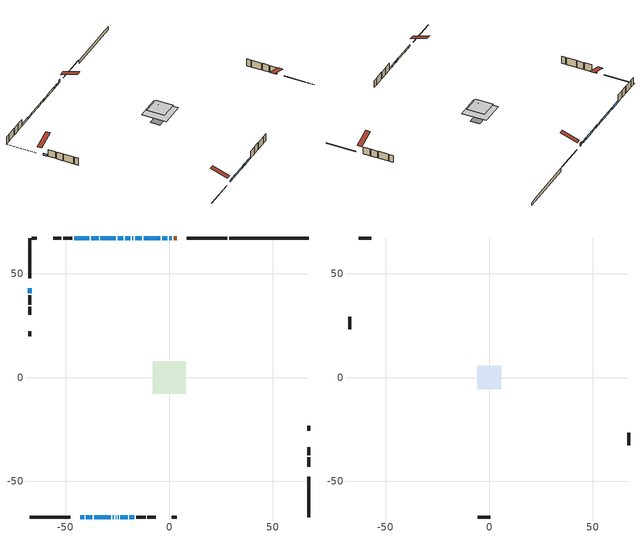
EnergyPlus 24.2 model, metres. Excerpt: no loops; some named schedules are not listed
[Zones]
conditioned space
 floor outside (Floor1 construction): -2.66,-2.66 -2.66,2.66 2.66,2.66 2.66,-2.66 z1.53
 floor outside (Floor2 construction): -1.61,-1.61 -1.61,1.61 1.61,1.61 1.61,-1.61 z1.53
 floor adiabatic (AdiabaticFloorConstruction): -7.89,-7.89 -7.89,7.89 7.89,7.89 7.89,-7.89 z3.97
 floor foundation (Slab1 construction): -6.47,-3.14 -6.47,3.14 6.47,3.14 6.47,-3.14 z-0.91
 wall outside (RimJoist1 construction): 27.9,67.24 8.41,67.24 / -67.24,-67.24 -47.75,-67.24 / -67.24,67.24 -67.24,47.75 / 67.24,-67.24 67.24,-47.75 z1.53:1.83
 wall outside (AdiabaticWallConstruction 1): 3.64,67.24 2.18,67.24 z1.53:3.56
 wall outside (AdiabaticWallConstruction): 1.25,67.24 0.03,67.24 / -0.89,67.24 -3.33,67.24 / -4.26,67.24 -12.28,67.24 / -42.97,-67.24 -41.07,-67.24 / -13.21,67.24 -16.42,67.24 / -40.14,-67.24 -37.11,-67.24 / -36.18,-67.24 -28.17,-67.24 / -67.24,42.97 -67.24,40.53 / -17.35,67.24 -17.86,67.24 / -18.79,67.24 -21.19,67.24 / -27.24,-67.24 -26.75,-67.24 / -25.83,-67.24 -25.66,-67.24 / -24.73,-67.24 -24.45,-67.24 / -22.12,67.24 -24.74,67.24 / -25.67,67.24 -33.17,67.24 / -34.1,67.24 -37.53,67.24 / -23.52,-67.24 -20.1,-67.24 / -19.17,-67.24 -16.82,-67.24 / -38.45,67.24 -45.77,67.24 z1.53:2.75
 wall outside (Wall1 construction): -46.69,67.24 -51.16,67.24 / -15.9,-67.24 -11.43,-67.24 / -67.24,39.6 -67.24,35.13 / 67.24,-42.97 67.24,-38.5 z1.53:6.41
 wall outside (Wall2 construction): -52.09,67.24 -56.01,67.24 / -10.5,-67.24 -6.58,-67.24 / -67.24,34.2 -67.24,30.29 / 67.24,-37.57 67.24,-33.65 z1.53:6.41
 wall outside (Wall4 construction): -63.91,67.24 -66.31,67.24 / 1.32,-67.24 3.72,-67.24 / -67.24,22.39 -67.24,19.99 / 67.24,-25.76 67.24,-23.35 z1.53:6.41
 wall foundation (FoundationWall1 construction): 28.83,67.24,-0.91 28.83,67.24,1.53 63.4,67.24,1.53 63.4,67.24,1.07 67.24,67.24,1.07 67.24,67.24,-0.91
 window (WindowConstruction): 1.25,67.24 0.03,67.24 z1.53:2.75
 window (WindowConstruction 9): -0.89,67.24 -3.33,67.24 z1.53:2.75
 window (WindowConstruction 10): -4.26,67.24 -12.28,67.24 z1.53:2.75
 window (WindowConstruction 11): -42.97,-67.24 -41.07,-67.24 z1.53:2.75
 window (WindowConstruction 1): -13.21,67.24 -16.42,67.24 z1.53:2.75
 window (WindowConstruction 12): -40.14,-67.24 -37.11,-67.24 z1.53:2.75
 window (WindowConstruction 13): -36.18,-67.24 -28.17,-67.24 z1.53:2.75
 window (WindowConstruction 14): -67.24,42.97 -67.24,40.53 z1.53:2.75
 window (WindowConstruction 15): -17.35,67.24 -17.86,67.24 z1.53:2.75
 window (WindowConstruction 2): -18.79,67.24 -21.19,67.24 z1.53:2.75
 window (WindowConstruction 16): -27.24,-67.24 -26.75,-67.24 z1.53:2.75
 window (WindowConstruction 17): -25.82,-67.24 -25.66,-67.24 z1.53:2.75
 window (WindowConstruction 18): -24.73,-67.24 -24.45,-67.24 z1.53:2.75
 window (WindowConstruction 3): -22.12,67.24 -24.74,67.24 z1.53:2.75
 window (WindowConstruction 4): -25.67,67.24 -33.17,67.24 z1.53:2.75
 window (WindowConstruction 5): -34.1,67.24 -37.53,67.24 z1.53:2.75
 window (WindowConstruction 6): -23.52,-67.24 -20.1,-67.24 z1.53:2.75
 window (WindowConstruction 7): -19.17,-67.24 -16.83,-67.24 z1.53:2.75
 window (WindowConstruction 8): -38.45,67.24 -45.77,67.24 z1.53:2.75
 door (Door): 3.63,67.24 2.18,67.24 z1.53:3.56
 ceiling adiabatic (AdiabaticFloorConstruction): 7.89,-7.89 7.89,7.89 -7.89,7.89 -7.89,-7.89 z3.97
 roof outside (Roof2 construction): -2.46,2.46 -2.46,-2.46 2.46,-2.46 2.46,2.46 z6.41
attic - vented
 floor to conditioned space (Floor3 construction Reversed): -5.69,-5.69 -5.69,5.69 5.69,5.69 5.69,-5.69 z6.41
 wall outside (Wall3 construction): -56.94,67.24 -62.98,67.24 / -5.65,-67.24 0.39,-67.24 / -67.24,29.36 -67.24,23.32 / 67.24,-32.72 67.24,-26.68 z1.53:6.41
 roof outside (Roof1 construction): 4.56,67.24,6.41 4.56,56.15,10.1 7.49,56.15,10.1 7.49,67.24,6.41; -43.9,-67.24,6.41 -43.9,-56.15,10.1 -46.82,-56.15,10.1 -46.82,-67.24,6.41; -67.24,43.9,6.41 -56.15,43.9,10.1 -56.15,46.82,10.1 -67.24,46.82,6.41; 67.24,-43.9,6.41 56.15,-43.9,10.1 56.15,-46.82,10.1 67.24,-46.82,6.41
[Building]
Building 1: Terrain=Suburbs
[Site:Location]
Vancouver Intl AP_BC: Latitude {deg}=49.19; Longitude {deg}=-123.18; Time Zone {hr}=-8; Elevation {m}=4; Keep Site Location Information=Yes
[Site:GroundTemperature:Shallow]
8.06451, 6.96315, 6.87495, 7.3976, 9.49575, 11.5841, 13.3946, 14.5416, 14.639, 13.7062, 11.9418, 9.91751
[Site:WaterMainsTemperature]
Calculation Method=Schedule; Temperature Schedule=mains temperature schedule
[Material] Roughness=Rough; Thermal Absorptance=0.9
Name | Thickness {m} | Conductivity {W/m-K} | Density {kg/m3} | Specific Heat {J/kg-K} | Solar Absorptance | Visible Absorptance
asphalt or fiberglass shingles | 0.00635 | 0.162714 | 1121.4 | 1465.45 | 0.4 | 0.4
ceiling loosefill ins | 0.338667 | 0.0480833 | 16.02 | 1046.75 | 0.7 | 0.7
ceiling stud and cavity | 0.1397 | 0.110651 | 65.682 | 1177.47 | 0.7 | 0.7
concrete 4.0 in. | 0.1016 | 1.803125 | 2242.8 | 837.4 | 0.7 | 0.7
concrete 8.0 in. | 0.2032 | 1.803125 | 2242.8 | 837.4 | 0.7 | 0.7
door material | 0.04445 | 0.188738 | 512.64 | 1214.23 | 0.7 | 0.7
exterior vertical ins | 0.0857414 | 0.029427 | 32.04 | 1214.23 | 0.7 | 0.7
floor covering | 0.0127 | 0.0433444 | 54.468 | 1339.84 | 0.6 | 0.6
floor rigid ins; rim joist rigid ins; wall rigid ins | 0.051816 | 0.029427 | 32.04 | 1214.23 | 0.7 | 0.7
floor rigid ins 1; wall rigid ins 1 | 0.512978 | 0.029427 | 32.04 | 1214.23 | 0.7 | 0.7
floor stud and cavity | 0.1397 | 0.106895 | 92.3553 | 1139.71 | 0.7 | 0.7
floor stud and cavity 1 | 0.1397 | 0.106752 | 92.3553 | 1139.71 | 0.7 | 0.7
floor stud and cavity 2 | 0.1397 | 1.75129 | 37.0049 | 1207.88 | 0.7 | 0.7
furniture material conditioned space 1 | 0.1524 | 0.115458 | 640.8 | 1214.23 | 0.6 | 0.6
gypsum board | 0.0127 | 0.160291 | 801 | 837.4 | 0.6 | 0.6
gypsum board 1 | 0.00254 | 0.160291 | 801 | 837.4 | 0.6 | 0.6
gypsum board 2 | 0.0127 | 0.160291 | 801 | 837.4 | 0.7 | 0.7
osb sheathing 0.5 in. | 0.0127 | 0.115458 | 512.64 | 1214.23 | 0.7 | 0.7
osb sheathing 0.75 in. | 0.01905 | 0.115458 | 512.64 | 1214.23 | 0.7 | 0.7
osb sheathing 2.0 in. | 0.0508 | 0.115458 | 512.64 | 1214.23 | 0.7 | 0.7
rim joist stud and cavity | 0.0508 | 0.0371023 | 125.044 | 1163.47 | 0.6 | 0.6
roof stud and cavity | 0.2032 | 0.120342 | 78.34581 | 1123.46 | 0.7 | 0.7
wall stud and cavity | 0.1397 | 0.141424 | 139.0536 | 1170.24 | 0.7 | 0.7
wall stud and cavity 1 | 0.1397 | 0.142696 | 139.0536 | 1170.24 | 0.7 | 0.7
wall stud and cavity 2 | 0.0889 | 6.1454 | 50.32683 | 1063.81 | 0.6 | 0.6
wall stud and cavity 3 | 0.0889 | 0.49837 | 6.31874 | 1174.65 | 0.7 | 0.7
wall stud and cavity 4 | 0.0889 | 0.380278 | 52.3479 | 1209.89 | 0.7 | 0.7
wall stud and cavity 5 | 0.0889 | 0.391764 | 83.0341 | 1211.67 | 0.7 | 0.7
wood siding | 0.0254 | 0.102417 | 544.68 | 1172.36 | 0.4 | 0.4
wood siding 1 | 0.00254 | 0.102417 | 544.68 | 1172.36 | 0.4 | 0.4
wood siding 2; wood siding 3; wood siding 4 | 0.0254 | 0.102417 | 544.68 | 1172.36 | 0.7 | 0.7
[WindowMaterial:SimpleGlazingSystem]
Name | U-Factor {W/m2-K} | Solar Heat Gain Coefficient
WindowMaterial | 2.0049 | 0.38
WindowMaterial 1 | 1.65854 | 0.46
WindowMaterial 10 | 1.67615 | 0.46
WindowMaterial 11 | 1.984461 | 0.39
WindowMaterial 12 | 2.09632 | 0.39
WindowMaterial 13 | 1.98787 | 0.4
WindowMaterial 14 | 2.29278 | 0.34
WindowMaterial 15 | 2.21101 | 0.36
WindowMaterial 2 | 1.69659 | 0.46
WindowMaterial 3 | 1.68523 | 0.46
WindowMaterial 4 | 1.65854 | 0.45
WindowMaterial 5 | 1.737468 | 0.44
WindowMaterial 6 | 1.80504 | 0.42
WindowMaterial 7 | 1.7034 | 0.46
WindowMaterial 8 | 1.808443 | 0.42
WindowMaterial 9 | 1.83172 | 0.43
[Construction]
AdiabaticFloorConstruction: floor stud and cavity 2, floor rigid ins 1, osb sheathing 0.75 in., floor covering
AdiabaticWallConstruction: wood siding 3, wall rigid ins 1, wall stud and cavity 4, gypsum board
AdiabaticWallConstruction 1: wood siding 4, wall rigid ins 1, wall stud and cavity 4, gypsum board
Door: door material
Floor1 construction: floor stud and cavity, floor rigid ins, osb sheathing 0.75 in., floor covering
Floor2 construction: floor stud and cavity 1, floor rigid ins, osb sheathing 0.75 in., floor covering
Floor3 construction Reversed: gypsum board, ceiling stud and cavity, ceiling loosefill ins
FoundationWall1 construction: concrete 8.0 in., gypsum board 2
furniture construction conditioned space 1: furniture material conditioned space 1
PartitionWallConstruction: gypsum board, wall stud and cavity 5, gypsum board
RimJoist1 construction: wood siding 2, rim joist rigid ins, osb sheathing 2.0 in., rim joist stud and cavity
Roof1 construction: asphalt or fiberglass shingles
Roof2 construction: asphalt or fiberglass shingles, osb sheathing 0.75 in., roof stud and cavity, gypsum board
Slab1 construction: concrete 4.0 in.
Wall1 construction: wood siding, wall rigid ins, osb sheathing 0.5 in., wall stud and cavity, gypsum board
Wall2 construction: wood siding, wall rigid ins, osb sheathing 0.5 in., wall stud and cavity 1, gypsum board
Wall3 construction: wood siding 1, wall stud and cavity 2
Wall4 construction: wood siding 1, wall stud and cavity 3, gypsum board 1
WindowConstruction; WindowConstruction 11: WindowMaterial
WindowConstruction 1: WindowMaterial 1
WindowConstruction 10: WindowMaterial 9
WindowConstruction 12: WindowMaterial 10
WindowConstruction 13: WindowMaterial 11
WindowConstruction 14; WindowConstruction 8: WindowMaterial 7
WindowConstruction 15: WindowMaterial 12
WindowConstruction 16: WindowMaterial 13
WindowConstruction 17: WindowMaterial 14
WindowConstruction 18: WindowMaterial 15
WindowConstruction 2: WindowMaterial 2
WindowConstruction 3: WindowMaterial 3
WindowConstruction 4: WindowMaterial 4
WindowConstruction 5; WindowConstruction 6: WindowMaterial 5
WindowConstruction 7: WindowMaterial 6
WindowConstruction 9: WindowMaterial 8
[Zone] Multiplier=1; Part of Total Floor Area=Yes
Name | Volume {m3}
attic - vented | 77.76
conditioned space | 878.4
[Space]
Name | Zone | Volume {m3}
attic - vented 1 | attic - vented | 77.76
conditioned space 1 | conditioned space | 878.4
[ZoneInfiltration:EffectiveLeakageArea]
infil attic - vented 1: Zone or Space=attic - vented 1; Schedule=Always On Discrete; Effective Air Leakage Area {cm2}=5362.76; Stack Coefficient=0.000596143; Wind Coefficient=1.64966e-05
[ZoneMixing]
whole house fan mix: Zone or Space=attic - vented; Schedule=Always On Continuous; Design Flow Rate Calculation Method=Flow/Zone; Design Flow Rate {m3/s}=0; Source Zone or Space=conditioned space
[SurfaceProperty:ExposedFoundationPerimeter]
Slab1: Exposed Perimeter Calculation Method=TotalExposedPerimeter; Total Exposed Perimeter {m}=38.405
[InternalMass] Zone or ZoneList=conditioned space; Space or SpaceList=conditioned space 1
Name | Construction | Surface Area {m2}
furniture mass conditioned space 1 | furniture construction conditioned space 1 | 147.42
partition wall mass | PartitionWallConstruction | 368.549
[Lights]
interior lighting: Zone or ZoneList or Space or SpaceList=conditioned space 1; Schedule=interior lighting schedule; Design Level Calculation Method=LightingLevel; Lighting Level {W}=343.2; Return Air Fraction=0; Fraction Radiant=0.6; Fraction Visible=0.2; Fraction Replaceable=1
[People]
occupants: Zone or ZoneList or Space or SpaceList=conditioned space 1; Number of People Schedule=occupants schedule; Number of People Calculation Method=People; Number of People=3; Fraction Radiant=0.314171; Sensible Heat Fraction=0.56303; Activity Level Schedule=occupants activity schedule; Carbon Dioxide Generation Rate {m3/s-W}=0; Enable ASHRAE 55 Comfort Warnings=No; Mean Radiant Temperature Calculation Type=EnclosureAveraged
[ElectricEquipment] Zone or ZoneList or Space or SpaceList=conditioned space 1; Design Level Calculation Method=EquipmentLevel
Name | Schedule | Design Level {W} | Fraction Latent | Fraction Radiant | Fraction Lost
clothes dryer | clothes dryer schedule | 140.772 | 0.015 | 0.081 | 0.85
clothes washer | clothes washer schedule | 32.1985 | 0.03 | 0.162 | 0.7
cooking range | cooking range schedule | 215.147 | 0.08 | 0.432 | 0.2
dishwasher | dishwasher schedule | 66.8632 | 0.3 | 0.18 | 0.4
fridge | fridge schedule | 72.9452 | 0 | 0.6 | 0
mech vent bath fan 0 | mech vent bath fan 0 schedule | 25.1 | 0 | 0 | 1
mech vent bath fan 1 | mech vent bath fan 1 schedule | 25.1 | 0 | 0 | 1
mech vent house fan | mech vent house fan schedule | 0 | 0 | 0 | 1
mech vent house fan cfis | mech vent house fan cfis schedule | 0 | 0 | 0 | 0
mech vent range fan 0 | mech vent range fan 0 schedule | 57 | 0 | 0 | 1
misc plug loads | misc plug loads schedule | 494.7 | 0.045 | 0.513 | 0.1
whole house fan | Always On Discrete | 0 | 0 | 0 | 1
[OtherEquipment] Zone or ZoneList or Space or SpaceList=conditioned space 1; Design Level Calculation Method=EquipmentLevel
Name | Fuel Type | Schedule | Design Level {W} | Fraction Latent | Fraction Radiant | Fraction Lost
clothes dryer 1 | Electricity | clothes dryer schedule | 0 | 0.015 | 0.081 | 0.85
cooking range 1 | Electricity | cooking range schedule | 0 | 0.08 | 0.432 | 0.2
general water use latent | None | general water use schedule | 62.594 | 1 | 0 | 0
general water use sensible | None | general water use schedule | -61.6891 | 0 | 0.6 | 0
mech vent house fan latent load | None | Always On Discrete | 0 | 1 | 0 | 0
mech vent house fan sensible load | None | Always On Discrete | 0 | 0 | 0 | 0
water heater energy adjustment1 | NaturalGas | Always On Discrete | 0.01 | 0 | 0 | 1
[ZoneInfiltration:DesignFlowRate] Zone or ZoneList or Space or SpaceList=conditioned space 1; Schedule=Always On Discrete; Design Flow Rate Calculation Method=Flow/Zone; Design Flow Rate {m3/s}=0
infil flow; natural vent flow; whole house fan flow
[Foundation:Kiva]
Foundation Kiva 1: Initial Indoor Air Temperature {C}=18; Wall Height Above Grade {m}=1.52997; Wall Depth Below Slab {m}=0.2032; Custom Block Material Name 1=exterior vertical ins; Custom Block Depth 1 {m}=2.43998; Custom Block X Position 1 {m}=0.2159; Custom Block Z Position 1 {m}=0
[Foundation:Kiva:Settings]
Soil Conductivity {W/m-K}=0.849921; Soil Density {kg/m3}=1842.3; Soil Specific Heat {J/kg-K}=418.7; Ground Solar Absorptivity=0.9; Ground Thermal Absorptivity=0.9; Ground Surface Roughness {m}=0.03; Far-Field Width {m}=40; Deep-Ground Boundary Condition=ZeroFlux; Deep-Ground Depth {m}=40; Minimum Cell Dimension {m}=0.2; Maximum Cell Growth Coefficient=3; Simulation Timestep=Timestep
[Exterior:Lights]
exterior lighting: Schedule=exterior lighting schedule; Design Level {W}=75.6
[Schedule:Constant]
Name | Hourly Value
Always On Continuous; mech vent house fan schedule; mech vent house fan cfis schedule; Always On Discrete | 1
occupants activity schedule | 117.228
fridge schedule | 0
[Schedule:Week:Daily]
interior lighting schedule Week Rule - Jan1-Jan27: interior lighting schedule day, interior lighting schedule day, interior lighting schedule day, interior lighting schedule day, interior lighting schedule day, interior lighting schedule day, interior lighting schedule day, interior lighting schedule default day, interior lighting schedule default day, interior lighting schedule default day, interior lighting schedule default day, interior lighting schedule default day
interior lighting schedule Week Rule - Jan28-Feb3: interior lighting schedule day, interior lighting schedule day, interior lighting schedule day, interior lighting schedule day, interior lighting schedule day 1, interior lighting schedule day 1, interior lighting schedule day 1, interior lighting schedule default day, interior lighting schedule default day, interior lighting schedule default day, interior lighting schedule default day, interior lighting schedule default day
interior lighting schedule Week Rule - Feb4-Feb24: interior lighting schedule day 1, interior lighting schedule day 1, interior lighting schedule day 1, interior lighting schedule day 1, interior lighting schedule day 1, interior lighting schedule day 1, interior lighting schedule day 1, interior lighting schedule default day, interior lighting schedule default day, interior lighting schedule default day, interior lighting schedule default day, interior lighting schedule default day
interior lighting schedule Week Rule - Feb25-Mar3: interior lighting schedule day 1, interior lighting schedule day 1, interior lighting schedule day 1, interior lighting schedule day 1, interior lighting schedule day 2, interior lighting schedule day 2, interior lighting schedule day 2, interior lighting schedule default day, interior lighting schedule default day, interior lighting schedule default day, interior lighting schedule default day, interior lighting schedule default day
interior lighting schedule Week Rule - Mar4-Mar31: interior lighting schedule day 2, interior lighting schedule day 2, interior lighting schedule day 2, interior lighting schedule day 2, interior lighting schedule day 2, interior lighting schedule day 2, interior lighting schedule day 2, interior lighting schedule default day, interior lighting schedule default day, interior lighting schedule default day, interior lighting schedule default day, interior lighting schedule default day
interior lighting schedule Week Rule - Apr1-Apr28: interior lighting schedule day 3, interior lighting schedule day 3, interior lighting schedule day 3, interior lighting schedule day 3, interior lighting schedule day 3, interior lighting schedule day 3, interior lighting schedule day 3, interior lighting schedule default day, interior lighting schedule default day, interior lighting schedule default day, interior lighting schedule default day, interior lighting schedule default day
interior lighting schedule Week Rule - Apr29-May5: interior lighting schedule day 3, interior lighting schedule day 3, interior lighting schedule day 4, interior lighting schedule day 4, interior lighting schedule day 4, interior lighting schedule day 4, interior lighting schedule day 4, interior lighting schedule default day, interior lighting schedule default day, interior lighting schedule default day, interior lighting schedule default day, interior lighting schedule default day
interior lighting schedule Week Rule - May6-May26: interior lighting schedule day 4, interior lighting schedule day 4, interior lighting schedule day 4, interior lighting schedule day 4, interior lighting schedule day 4, interior lighting schedule day 4, interior lighting schedule day 4, interior lighting schedule default day, interior lighting schedule default day, interior lighting schedule default day, interior lighting schedule default day, interior lighting schedule default day
interior lighting schedule Week Rule - May27-Jun2: interior lighting schedule day 4, interior lighting schedule day 4, interior lighting schedule day 4, interior lighting schedule day 4, interior lighting schedule day 4, interior lighting schedule day 5, interior lighting schedule day 5, interior lighting schedule default day, interior lighting schedule default day, interior lighting schedule default day, interior lighting schedule default day, interior lighting schedule default day
interior lighting schedule Week Rule - Jun3-Jun30: interior lighting schedule day 5, interior lighting schedule day 5, interior lighting schedule day 5, interior lighting schedule day 5, interior lighting schedule day 5, interior lighting schedule day 5, interior lighting schedule day 5, interior lighting schedule default day, interior lighting schedule default day, interior lighting schedule default day, interior lighting schedule default day, interior lighting schedule default day
interior lighting schedule Week Rule - Jul1-Jul28: interior lighting schedule day 6, interior lighting schedule day 6, interior lighting schedule day 6, interior lighting schedule day 6, interior lighting schedule day 6, interior lighting schedule day 6, interior lighting schedule day 6, interior lighting schedule default day, interior lighting schedule default day, interior lighting schedule default day, interior lighting schedule default day, interior lighting schedule default day
interior lighting schedule Week Rule - Jul29-Aug4: interior lighting schedule day 6, interior lighting schedule day 6, interior lighting schedule day 6, interior lighting schedule day 7, interior lighting schedule day 7, interior lighting schedule day 7, interior lighting schedule day 7, interior lighting schedule default day, interior lighting schedule default day, interior lighting schedule default day, interior lighting schedule default day, interior lighting schedule default day
interior lighting schedule Week Rule - Aug5-Aug25: interior lighting schedule day 7, interior lighting schedule day 7, interior lighting schedule day 7, interior lighting schedule day 7, interior lighting schedule day 7, interior lighting schedule day 7, interior lighting schedule day 7, interior lighting schedule default day, interior lighting schedule default day, interior lighting schedule default day, interior lighting schedule default day, interior lighting schedule default day
interior lighting schedule Week Rule - Aug26-Sep1: interior lighting schedule day 7, interior lighting schedule day 7, interior lighting schedule day 7, interior lighting schedule day 7, interior lighting schedule day 7, interior lighting schedule day 7, interior lighting schedule day 8, interior lighting schedule default day, interior lighting schedule default day, interior lighting schedule default day, interior lighting schedule default day, interior lighting schedule default day
interior lighting schedule Week Rule - Sep2-Sep29: interior lighting schedule day 8, interior lighting schedule day 8, interior lighting schedule day 8, interior lighting schedule day 8, interior lighting schedule day 8, interior lighting schedule day 8, interior lighting schedule day 8, interior lighting schedule default day, interior lighting schedule default day, interior lighting schedule default day, interior lighting schedule default day, interior lighting schedule default day
interior lighting schedule Week Rule - Sep30-Oct6: interior lighting schedule day 8, interior lighting schedule day 9, interior lighting schedule day 9, interior lighting schedule day 9, interior lighting schedule day 9, interior lighting schedule day 9, interior lighting schedule day 9, interior lighting schedule default day, interior lighting schedule default day, interior lighting schedule default day, interior lighting schedule default day, interior lighting schedule default day
interior lighting schedule Week Rule - Oct7-Oct27: interior lighting schedule day 9, interior lighting schedule day 9, interior lighting schedule day 9, interior lighting schedule day 9, interior lighting schedule day 9, interior lighting schedule day 9, interior lighting schedule day 9, interior lighting schedule default day, interior lighting schedule default day, interior lighting schedule default day, interior lighting schedule default day, interior lighting schedule default day
interior lighting schedule Week Rule - Oct28-Nov3: interior lighting schedule day 9, interior lighting schedule day 9, interior lighting schedule day 9, interior lighting schedule day 9, interior lighting schedule day 10, interior lighting schedule day 10, interior lighting schedule day 10, interior lighting schedule default day, interior lighting schedule default day, interior lighting schedule default day, interior lighting schedule default day, interior lighting schedule default day
interior lighting schedule Week Rule - Nov4-Nov24: interior lighting schedule day 10, interior lighting schedule day 10, interior lighting schedule day 10, interior lighting schedule day 10, interior lighting schedule day 10, interior lighting schedule day 10, interior lighting schedule day 10, interior lighting schedule default day, interior lighting schedule default day, interior lighting schedule default day, interior lighting schedule default day, interior lighting schedule default day
interior lighting schedule Week Rule - Nov25-Dec1: interior lighting schedule day 10, interior lighting schedule day 10, interior lighting schedule day 10, interior lighting schedule day 10, interior lighting schedule day 10, interior lighting schedule day 10, interior lighting schedule day 11, interior lighting schedule default day, interior lighting schedule default day, interior lighting schedule default day, interior lighting schedule default day, interior lighting schedule default day
interior lighting schedule Week Rule - Dec2-Dec31: interior lighting schedule day 11, interior lighting schedule day 11, interior lighting schedule day 11, interior lighting schedule day 11, interior lighting schedule day 11, interior lighting schedule day 11, interior lighting schedule day 11, interior lighting schedule default day, interior lighting schedule default day, interior lighting schedule default day, interior lighting schedule default day, interior lighting schedule default day
occupants schedule Week Rule - Jan1-Dec31: occupants schedule day, occupants schedule day, occupants schedule day, occupants schedule day, occupants schedule day, occupants schedule day, occupants schedule day, occupants schedule default day, occupants schedule default day, occupants schedule default day, occupants schedule default day, occupants schedule default day
clothes dryer schedule Week Rule - Jan1-Dec31: clothes dryer schedule day, clothes dryer schedule day, clothes dryer schedule day, clothes dryer schedule day, clothes dryer schedule day, clothes dryer schedule day, clothes dryer schedule day, clothes dryer schedule default day, clothes dryer schedule default day, clothes dryer schedule default day, clothes dryer schedule default day, clothes dryer schedule default day
clothes washer schedule Week Rule - Jan1-Dec31: clothes washer schedule day, clothes washer schedule day, clothes washer schedule day, clothes washer schedule day, clothes washer schedule day, clothes washer schedule day, clothes washer schedule day, clothes washer schedule default day, clothes washer schedule default day, clothes washer schedule default day, clothes washer schedule default day, clothes washer schedule default day
cooking range schedule Week Rule - Jan1-Dec31: cooking range schedule day, cooking range schedule day, cooking range schedule day, cooking range schedule day, cooking range schedule day, cooking range schedule day, cooking range schedule day, cooking range schedule default day, cooking range schedule default day, cooking range schedule default day, cooking range schedule default day, cooking range schedule default day
dishwasher schedule Week Rule - Jan1-Dec31: dishwasher schedule day, dishwasher schedule day, dishwasher schedule day, dishwasher schedule day, dishwasher schedule day, dishwasher schedule day, dishwasher schedule day, dishwasher schedule default day, dishwasher schedule default day, dishwasher schedule default day, dishwasher schedule default day, dishwasher schedule default day
mech vent bath fan 0 schedule Week Rule - Jan1-Dec31: mech vent bath fan 0 schedule day, mech vent bath fan 0 schedule day, mech vent bath fan 0 schedule day, mech vent bath fan 0 schedule day, mech vent bath fan 0 schedule day, mech vent bath fan 0 schedule day, mech vent bath fan 0 schedule day, mech vent bath fan 0 schedule default day, mech vent bath fan 0 schedule default day, mech vent bath fan 0 schedule default day, mech vent bath fan 0 schedule default day, mech vent bath fan 0 schedule default day
mech vent bath fan 1 schedule Week Rule - Jan1-Dec31: mech vent bath fan 1 schedule day, mech vent bath fan 1 schedule day, mech vent bath fan 1 schedule day, mech vent bath fan 1 schedule day, mech vent bath fan 1 schedule day, mech vent bath fan 1 schedule day, mech vent bath fan 1 schedule day, mech vent bath fan 1 schedule default day, mech vent bath fan 1 schedule default day, mech vent bath fan 1 schedule default day, mech vent bath fan 1 schedule default day, mech vent bath fan 1 schedule default day
mech vent range fan 0 schedule Week Rule - Jan1-Dec31: mech vent range fan 0 schedule day, mech vent range fan 0 schedule day, mech vent range fan 0 schedule day, mech vent range fan 0 schedule day, mech vent range fan 0 schedule day, mech vent range fan 0 schedule day, mech vent range fan 0 schedule day, mech vent range fan 0 schedule default day, mech vent range fan 0 schedule default day, mech vent range fan 0 schedule default day, mech vent range fan 0 schedule default day, mech vent range fan 0 schedule default day
misc plug loads schedule Week Rule - Jan1-Dec31: misc plug loads schedule day, misc plug loads schedule day, misc plug loads schedule day, misc plug loads schedule day, misc plug loads schedule day, misc plug loads schedule day, misc plug loads schedule day, misc plug loads schedule default day, misc plug loads schedule default day, misc plug loads schedule default day, misc plug loads schedule default day, misc plug loads schedule default day
general water use schedule Week Rule - Jan1-Dec31: general water use schedule day, general water use schedule day, general water use schedule day, general water use schedule day, general water use schedule day, general water use schedule day, general water use schedule day, general water use schedule default day, general water use schedule default day, general water use schedule default day, general water use schedule default day, general water use schedule default day
exterior lighting schedule Week Rule - Jan1-Jan27: exterior lighting schedule day, exterior lighting schedule day, exterior lighting schedule day, exterior lighting schedule day, exterior lighting schedule day, exterior lighting schedule day, exterior lighting schedule day, exterior lighting schedule default day, exterior lighting schedule default day, exterior lighting schedule default day, exterior lighting schedule default day, exterior lighting schedule default day
exterior lighting schedule Week Rule - Jan28-Feb3: exterior lighting schedule day, exterior lighting schedule day, exterior lighting schedule day, exterior lighting schedule day, exterior lighting schedule day 1, exterior lighting schedule day 1, exterior lighting schedule day 1, exterior lighting schedule default day, exterior lighting schedule default day, exterior lighting schedule default day, exterior lighting schedule default day, exterior lighting schedule default day
exterior lighting schedule Week Rule - Feb4-Feb24: exterior lighting schedule day 1, exterior lighting schedule day 1, exterior lighting schedule day 1, exterior lighting schedule day 1, exterior lighting schedule day 1, exterior lighting schedule day 1, exterior lighting schedule day 1, exterior lighting schedule default day, exterior lighting schedule default day, exterior lighting schedule default day, exterior lighting schedule default day, exterior lighting schedule default day
exterior lighting schedule Week Rule - Feb25-Mar3: exterior lighting schedule day 1, exterior lighting schedule day 1, exterior lighting schedule day 1, exterior lighting schedule day 1, exterior lighting schedule day 2, exterior lighting schedule day 2, exterior lighting schedule day 2, exterior lighting schedule default day, exterior lighting schedule default day, exterior lighting schedule default day, exterior lighting schedule default day, exterior lighting schedule default day
exterior lighting schedule Week Rule - Mar4-Mar31: exterior lighting schedule day 2, exterior lighting schedule day 2, exterior lighting schedule day 2, exterior lighting schedule day 2, exterior lighting schedule day 2, exterior lighting schedule day 2, exterior lighting schedule day 2, exterior lighting schedule default day, exterior lighting schedule default day, exterior lighting schedule default day, exterior lighting schedule default day, exterior lighting schedule default day
exterior lighting schedule Week Rule - Apr1-Apr28: exterior lighting schedule day 3, exterior lighting schedule day 3, exterior lighting schedule day 3, exterior lighting schedule day 3, exterior lighting schedule day 3, exterior lighting schedule day 3, exterior lighting schedule day 3, exterior lighting schedule default day, exterior lighting schedule default day, exterior lighting schedule default day, exterior lighting schedule default day, exterior lighting schedule default day
exterior lighting schedule Week Rule - Apr29-May5: exterior lighting schedule day 3, exterior lighting schedule day 3, exterior lighting schedule day 4, exterior lighting schedule day 4, exterior lighting schedule day 4, exterior lighting schedule day 4, exterior lighting schedule day 4, exterior lighting schedule default day, exterior lighting schedule default day, exterior lighting schedule default day, exterior lighting schedule default day, exterior lighting schedule default day
exterior lighting schedule Week Rule - May6-May26: exterior lighting schedule day 4, exterior lighting schedule day 4, exterior lighting schedule day 4, exterior lighting schedule day 4, exterior lighting schedule day 4, exterior lighting schedule day 4, exterior lighting schedule day 4, exterior lighting schedule default day, exterior lighting schedule default day, exterior lighting schedule default day, exterior lighting schedule default day, exterior lighting schedule default day
exterior lighting schedule Week Rule - May27-Jun2: exterior lighting schedule day 4, exterior lighting schedule day 4, exterior lighting schedule day 4, exterior lighting schedule day 4, exterior lighting schedule day 4, exterior lighting schedule day 5, exterior lighting schedule day 5, exterior lighting schedule default day, exterior lighting schedule default day, exterior lighting schedule default day, exterior lighting schedule default day, exterior lighting schedule default day
exterior lighting schedule Week Rule - Jun3-Jun30: exterior lighting schedule day 5, exterior lighting schedule day 5, exterior lighting schedule day 5, exterior lighting schedule day 5, exterior lighting schedule day 5, exterior lighting schedule day 5, exterior lighting schedule day 5, exterior lighting schedule default day, exterior lighting schedule default day, exterior lighting schedule default day, exterior lighting schedule default day, exterior lighting schedule default day
exterior lighting schedule Week Rule - Jul1-Jul28: exterior lighting schedule day 6, exterior lighting schedule day 6, exterior lighting schedule day 6, exterior lighting schedule day 6, exterior lighting schedule day 6, exterior lighting schedule day 6, exterior lighting schedule day 6, exterior lighting schedule default day, exterior lighting schedule default day, exterior lighting schedule default day, exterior lighting schedule default day, exterior lighting schedule default day
exterior lighting schedule Week Rule - Jul29-Aug4: exterior lighting schedule day 6, exterior lighting schedule day 6, exterior lighting schedule day 6, exterior lighting schedule day 7, exterior lighting schedule day 7, exterior lighting schedule day 7, exterior lighting schedule day 7, exterior lighting schedule default day, exterior lighting schedule default day, exterior lighting schedule default day, exterior lighting schedule default day, exterior lighting schedule default day
[Schedule:Year]
interior lighting schedule: interior lighting schedule Week Rule - Jan1-Jan27, 1, 1, 1, 27, interior lighting schedule Week Rule - Jan28-Feb3, 1, 28, 2, 3, interior lighting schedule Week Rule - Feb4-Feb24, 2, 4, 2, 24, interior lighting schedule Week Rule - Feb25-Mar3, 2, 25, 3, 3, interior lighting schedule Week Rule - Mar4-Mar31, 3, 4, 3, 31, interior lighting schedule Week Rule - Apr1-Apr28, 4, 1, 4, 28, interior lighting schedule Week Rule - Apr29-May5, 4, 29, 5, 5, interior lighting schedule Week Rule - May6-May26, 5, 6, 5, 26, interior lighting schedule Week Rule - May27-Jun2, 5, 27, 6, 2, interior lighting schedule Week Rule - Jun3-Jun30, 6, 3, 6, 30, interior lighting schedule Week Rule - Jul1-Jul28, 7, 1, 7, 28, interior lighting schedule Week Rule - Jul29-Aug4, 7, 29, 8, 4, interior lighting schedule Week Rule - Aug5-Aug25, 8, 5, 8, 25, interior lighting schedule Week Rule - Aug26-Sep1, 8, 26, 9, 1, interior lighting schedule Week Rule - Sep2-Sep29, 9, 2, 9, 29, interior lighting schedule Week Rule - Sep30-Oct6, 9, 30, 10, 6, interior lighting schedule Week Rule - Oct7-Oct27, 10, 7, 10, 27, interior lighting schedule Week Rule - Oct28-Nov3, 10, 28, 11, 3, interior lighting schedule Week Rule - Nov4-Nov24, 11, 4, 11, 24, interior lighting schedule Week Rule - Nov25-Dec1, 11, 25, 12, 1, interior lighting schedule Week Rule - Dec2-Dec31, 12, 2, 12, 31
occupants schedule: occupants schedule Week Rule - Jan1-Dec31, 1, 1, 12, 31
clothes dryer schedule: clothes dryer schedule Week Rule - Jan1-Dec31, 1, 1, 12, 31
clothes washer schedule: clothes washer schedule Week Rule - Jan1-Dec31, 1, 1, 12, 31
cooking range schedule: cooking range schedule Week Rule - Jan1-Dec31, 1, 1, 12, 31
dishwasher schedule: dishwasher schedule Week Rule - Jan1-Dec31, 1, 1, 12, 31
mech vent bath fan 0 schedule: mech vent bath fan 0 schedule Week Rule - Jan1-Dec31, 1, 1, 12, 31
mech vent bath fan 1 schedule: mech vent bath fan 1 schedule Week Rule - Jan1-Dec31, 1, 1, 12, 31
mech vent range fan 0 schedule: mech vent range fan 0 schedule Week Rule - Jan1-Dec31, 1, 1, 12, 31
misc plug loads schedule: misc plug loads schedule Week Rule - Jan1-Dec31, 1, 1, 12, 31
general water use schedule: general water use schedule Week Rule - Jan1-Dec31, 1, 1, 12, 31
exterior lighting schedule: exterior lighting schedule Week Rule - Jan1-Jan27, 1, 1, 1, 27, exterior lighting schedule Week Rule - Jan28-Feb3, 1, 28, 2, 3, exterior lighting schedule Week Rule - Feb4-Feb24, 2, 4, 2, 24, exterior lighting schedule Week Rule - Feb25-Mar3, 2, 25, 3, 3, exterior lighting schedule Week Rule - Mar4-Mar31, 3, 4, 3, 31, exterior lighting schedule Week Rule - Apr1-Apr28, 4, 1, 4, 28, exterior lighting schedule Week Rule - Apr29-May5, 4, 29, 5, 5, exterior lighting schedule Week Rule - May6-May26, 5, 6, 5, 26, exterior lighting schedule Week Rule - May27-Jun2, 5, 27, 6, 2, exterior lighting schedule Week Rule - Jun3-Jun30, 6, 3, 6, 30, exterior lighting schedule Week Rule - Jul1-Jul28, 7, 1, 7, 28, exterior lighting schedule Week Rule - Jul29-Aug4, 7, 29, 8, 4, exterior lighting schedule Week Rule - Aug5-Aug25, 8, 5, 8, 25, exterior lighting schedule Week Rule - Aug26-Sep1, 8, 26, 9, 1, exterior lighting schedule Week Rule - Sep2-Sep29, 9, 2, 9, 29, exterior lighting schedule Week Rule - Sep30-Oct6, 9, 30, 10, 6, exterior lighting schedule Week Rule - Oct7-Oct27, 10, 7, 10, 27, exterior lighting schedule Week Rule - Oct28-Nov3, 10, 28, 11, 3, exterior lighting schedule Week Rule - Nov4-Nov24, 11, 4, 11, 24, exterior lighting schedule Week Rule - Nov25-Dec1, 11, 25, 12, 1, exterior lighting schedule Week Rule - Dec2-Dec31, 12, 2, 12, 31
[Schedule:Compact]
mains temperature schedule: Through: 01/01, For: AllDays, Until: 24:00, 11.375, Through: 01/02, For: AllDays, Until: 24:00, 11.3367, Through: 01/03, For: AllDays, Until: 24:00, 11.2994, Through: 01/04, For: AllDays, Until: 24:00, 11.2628, Through: 01/05, For: AllDays, Until: 24:00, 11.2267, Through: 01/06, For: AllDays, Until: 24:00, 11.1917, Through: 01/07, For: AllDays, Until: 24:00, 11.1578, Through: 01/08, For: AllDays, Until: 24:00, 11.1244, Through: 01/09, For: AllDays, Until: 24:00, 11.0917, Through: 01/10, For: AllDays, Until: 24:00, 11.06, Through: 01/11, For: AllDays, Until: 24:00, 11.0289, Through: 01/12, For: AllDays, Until: 24:00, 10.9989, Through: 01/13, For: AllDays, Until: 24:00, 10.97, Through: 01/14, For: AllDays, Until: 24:00, 10.9417, Through: 01/15, For: AllDays, Until: 24:00, 10.9139, Through: 01/16, For: AllDays, Until: 24:00, 10.8878, Through: 01/17, For: AllDays, Until: 24:00, 10.8622, Through: 01/18, For: AllDays, Until: 24:00, 10.8372, Through: 01/19, For: AllDays, Until: 24:00, 10.8133, Through: 01/20, For: AllDays, Until: 24:00, 10.7906, Through: 01/21, For: AllDays, Until: 24:00, 10.7683, Through: 01/22, For: AllDays, Until: 24:00, 10.7478, Through: 01/23, For: AllDays, Until: 24:00, 10.7272, Through: 01/24, For: AllDays, Until: 24:00, 10.7083, Through: 01/25, For: AllDays, Until: 24:00, 10.69, Through: 01/26, For: AllDays, Until: 24:00, 10.6728, Through: 01/27, For: AllDays, Until: 24:00, 10.6567, Through: 01/28, For: AllDays, Until: 24:00, 10.6411, Through: 01/29, For: AllDays, Until: 24:00, 10.6267, Through: 01/30, For: AllDays, Until: 24:00, 10.6133, Through: 01/31, For: AllDays, Until: 24:00, 10.6011, Through: 02/01, For: AllDays, Until: 24:00, 10.59, Through: 02/02, For: AllDays, Until: 24:00, 10.5794, Through: 02/03, For: AllDays, Until: 24:00, 10.57, Through: 02/04, For: AllDays, Until: 24:00, 10.5617, Through: 02/05, For: AllDays, Until: 24:00, 10.5539, Through: 02/06, For: AllDays, Until: 24:00, 10.5478, Through: 02/07, For: AllDays, Until: 24:00, 10.5422, Through: 02/08, For: AllDays, Until: 24:00, 10.5378, Through: 02/09, For: AllDays, Until: 24:00, 10.5339, Through: 02/10, For: AllDays, Until: 24:00, 10.5317, Through: 02/11, For: AllDays, Until: 24:00, 10.53, Through: 02/12, For: AllDays, Until: 24:00, 10.53, Through: 02/13, For: AllDays, Until: 24:00, 10.5306, Through: 02/14, For: AllDays, Until: 24:00, 10.5317, Through: 02/15, For: AllDays, Until: 24:00, 10.5344, Through: 02/16, For: AllDays, Until: 24:00, 10.5378, Through: 02/17, For: AllDays, Until: 24:00, 10.5428, Through: 02/18, For: AllDays, Until: 24:00, 10.5483, Through: 02/19, For: AllDays, Until: 24:00, 10.5544, Through: 02/20, For: AllDays, Until: 24:00, 10.5622, Through: 02/21, For: AllDays, Until: 24:00, 10.5706, Through: 02/22, For: AllDays, Until: 24:00, 10.5806, Through: 02/23, For: AllDays, Until: 24:00, 10.5911, Through: 02/24, For: AllDays, Until: 24:00, 10.6022, Through: 02/25, For: AllDays, Until: 24:00, 10.615, Through: 02/26, For: AllDays, Until: 24:00, 10.6283, Through: 02/27, For: AllDays, Until: 24:00, 10.6428, Through: 02/28, For: AllDays, Until: 24:00, 10.6583, Through: 03/01, For: AllDays, Until: 24:00, 10.6744, Through: 03/02, For: AllDays, Until: 24:00, 10.6917, Through: 03/03, For: AllDays, Until: 24:00, 10.71, Through: 03/04, For: AllDays, Until: 24:00, 10.7294, Through: 03/05, For: AllDays, Until: 24:00, 10.7494, Through: 03/06, For: AllDays, Until: 24:00, 10.7706, Through: 03/07, For: AllDays, Until: 24:00, 10.7928, Through: 03/08, For: AllDays, Until: 24:00, 10.8161, Through: 03/09, For: AllDays, Until: 24:00, 10.84, Through: 03/10, For: AllDays, Until: 24:00, 10.8644, Through: 03/11, For: AllDays, Until: 24:00, 10.8906, Through: 03/12, For: AllDays, Until: 24:00, 10.9167, Through: 03/13, For: AllDays, Until: 24:00, 10.9444, Through: 03/14, For: AllDays, Until: 24:00, 10.9728, Through: 03/15, For: AllDays, Until: 24:00, 11.0022, Through: 03/16, For: AllDays, Until: 24:00, 11.0322, Through: 03/17, For: AllDays, Until: 24:00, 11.0633, Through: 03/18, For: AllDays, Until: 24:00, 11.095, Through: 03/19, For: AllDays, Until: 24:00, 11.1278, Through: 03/20, For: AllDays, Until: 24:00, 11.1611, Through: 03/21, For: AllDays, Until: 24:00, 11.1956, Through: 03/22, For: AllDays, Until: 24:00, 11.2306, Through: 03/23, For: AllDays, Until: 24:00, 11.2667, Through: 03/24, For: AllDays, Until: 24:00, 11.3033, Through: 03/25, For: AllDays, Until: 24:00, 11.3406, Through: 03/26, For: AllDays, Until: 24:00, 11.3789, Through: 03/27, For: AllDays, Until: 24:00, 11.4178, Through: 03/28, For: AllDays, Until: 24:00, 11.4572, Through: 03/29, For: AllDays, Until: 24:00, 11.4978, Through: 03/30, For: AllDays, Until: 24:00, 11.5389, Through: 03/31, For: AllDays, Until: 24:00, 11.5811, Through: 04/01, For: AllDays, Until: 24:00, 11.6233, Through: 04/02, For: AllDays, Until: 24:00, 11.6667, Through: 04/03, For: AllDays, Until: 24:00, 11.7106, Through: 04/04, For: AllDays, Until: 24:00, 11.755, Through: 04/05, For: AllDays, Until: 24:00, 11.8006, Through: 04/06, For: AllDays, Until: 24:00, 11.8461, Through: 04/07, For: AllDays, Until: 24:00, 11.8928, Through: 04/08, For: AllDays, Until: 24:00, 11.9394, Through: 04/09, For: AllDays, Until: 24:00, 11.9872, Through: 04/10, For: AllDays, Until: 24:00, 12.0356, Through: 04/11, For: AllDays, Until: 24:00, 12.0844, Through: 04/12, For: AllDays, Until: 24:00, 12.1333, Through: 04/13, For: AllDays, Until: 24:00, 12.1833, Through: 04/14, For: AllDays, Until: 24:00, 12.2339, Through: 04/15, For: AllDays, Until: 24:00, 12.2844, Through: 04/16, For: AllDays, Until: 24:00, 12.3361, Through: 04/17, For: AllDays, Until: 24:00, 12.3878, Through: 04/18, For: AllDays, Until: 24:00, 12.44, Through: 04/19, For: AllDays, Until: 24:00, 12.4928, Through: 04/20, For: AllDays, Until: 24:00, 12.5456, Through: 04/21, For: AllDays, Until: 24:00, 12.5994, Through: 04/22, For: AllDays, Until: 24:00, 12.6533, Through: 04/23, For: AllDays, Until: 24:00, 12.7072, Through: 04/24, For: AllDays, Until: 24:00, 12.7622, Through: 04/25, For: AllDays, Until: 24:00, 12.8172, Through: 04/26, For: AllDays, Until: 24:00, 12.8722, Through: 04/27, For: AllDays, Until: 24:00, 12.9278, Through: 04/28, For: AllDays, Until: 24:00, 12.9839, Through: 04/29, For: AllDays, Until: 24:00, 13.04, Through: 04/30, For: AllDays, Until: 24:00, 13.0961, Through: 05/01, For: AllDays, Until: 24:00, 13.1533, Through: 05/02, For: AllDays, Until: 24:00, 13.21, Through: 05/03, For: AllDays, Until: 24:00, 13.2672, Through: 05/04, For: AllDays, Until: 24:00, 13.3244, Through: 05/05, For: AllDays, Until: 24:00, 13.3817, Through: 05/06, For: AllDays, Until: 24:00, 13.4394, Through: 05/07, For: AllDays, Until: 24:00, 13.4972, Through: 05/08, For: AllDays, Until: 24:00, 13.555, Through: 05/09, For: AllDays, Until: 24:00, 13.6133, Through: 05/10, For: AllDays, Until: 24:00, 13.6711, Through: 05/11, For: AllDays, Until: 24:00, 13.7294, Through: 05/12, For: AllDays, Until: 24:00, 13.7878, Through: 05/13, For: AllDays, Until: 24:00, 13.8461, Through: 05/14, For: AllDays, Until: 24:00, 13.9044, Through: 05/15, For: AllDays, Until: 24:00, 13.9628, Through: 05/16, For: AllDays, Until: 24:00, 14.0211, Through: 05/17, For: AllDays, Until: 24:00, 14.0789, Through: 05/18, For: AllDays, Until: 24:00, 14.1372, Through: 05/19, For: AllDays, Until: 24:00, 14.1956, Through: 05/20, For: AllDays, Until: 24:00, 14.2533, Through: 05/21, For: AllDays, Until: 24:00, 14.3117, Through: 05/22, For: AllDays, Until: 24:00, 14.3694, Through: 05/23, For: AllDays, Until: 24:00, 14.4272, Through: 05/24, For: AllDays, Until: 24:00, 14.4844, Through: 05/25, For: AllDays, Until: 24:00, 14.5422, Through: 05/26, For: AllDays, Until: 24:00, 14.5994, Through: 05/27, For: AllDays, Until: 24:00, 14.6561, Through: 05/28, For: AllDays, Until: 24:00, 14.7128, Through: 05/29, For: AllDays, Until: 24:00, 14.7694, Through: 05/30, For: AllDays, Until: 24:00, 14.8261, Through: 05/31, For: AllDays, Until: 24:00, 14.8817, Through: 06/01, For: AllDays, Until: 24:00, 14.9378, Through: 06/02, For: AllDays, Until: 24:00, 14.9933, Through: 06/03, For: AllDays, Until: 24:00, 15.0483, Through: 06/04, For: AllDays, Until: 24:00, 15.1028, Through: 06/05, For: AllDays, Until: 24:00, 15.1572, Through: 06/06, For: AllDays, Until: 24:00, 15.2117, Through: 06/07, For: AllDays, Until: 24:00, 15.265, Through: 06/08, For: AllDays, Until: 24:00, 15.3183, Through: 06/09, For: AllDays, Until: 24:00, 15.3711, Through: 06/10, For: AllDays, Until: 24:00, 15.4239, Through: 06/11, For: AllDays, Until: 24:00, 15.4756, Through: 06/12, For: AllDays, Until: 24:00, 15.5272, Through: 06/13, For: AllDays, Until: 24:00, 15.5783, Through: 06/14, For: AllDays, Until: 24:00, 15.6289, Through: 06/15, For: AllDays, Until: 24:00, 15.6789, Through: 06/16, For: AllDays, Until: 24:00, 15.7283, Through: 06/17, For: AllDays, Until: 24:00, 15.7772, Through: 06/18, For: AllDays, Until: 24:00, 15.8261, Through: 06/19, For: AllDays, Until: 24:00, 15.8739, Through: 06/20, For: AllDays, Until: 24:00, 15.9211, Through: 06/21, For: AllDays, Until: 24:00, 15.9678, Through: 06/22, For: AllDays, Until: 24:00, 16.0139, Through: 06/23, For: AllDays, Until: 24:00, 16.0594, Through: 06/24, For: AllDays, Until: 24:00, 16.1044, Through: 06/25, For: AllDays, Until: 24:00, 16.1483, Through: 06/26, For: AllDays, Until: 24:00, 16.1922, Through: 06/27, For: AllDays, Until: 24:00, 16.235, Through: 06/28, For: AllDays, Until: 24:00, 16.2772, Through: 06/29, For: AllDays, Until: 24:00, 16.3183, Through: 06/30, For: AllDays, Until: 24:00, 16.3594, Through: 07/01, For: AllDays, Until: 24:00, 16.3994, Through: 07/02, For: AllDays, Until: 24:00, 16.4389, Through: 07/03, For: AllDays, Until: 24:00, 16.4772, Through: 07/04, For: AllDays, Until: 24:00, 16.515, Through: 07/05, For: AllDays, Until: 24:00, 16.5522, Through: 07/06, For: AllDays, Until: 24:00, 16.5883, Through: 07/07, For: AllDays, Until: 24:00, 16.6239, Through: 07/08, For: AllDays, Until: 24:00, 16.6583, Through: 07/09, For: AllDays, Until: 24:00, 16.6922, Through: 07/10, For: AllDays, Until: 24:00, 16.7256, Through: 07/11, For: AllDays, Until: 24:00, 16.7578, Through: 07/12, For: AllDays, Until: 24:00, 16.7889, Through: 07/13, For: AllDays, Until: 24:00, 16.8194, Through: 07/14, For: AllDays, Until: 24:00, 16.8489, Through: 07/15, For: AllDays, Until: 24:00, 16.8778, Through: 07/16, For: AllDays, Until: 24:00, 16.9056, Through: 07/17, For: AllDays, Until: 24:00, 16.9328, Through: 07/18, For: AllDays, Until: 24:00, 16.9589, Through: 07/19, For: AllDays, Until: 24:00, 16.9839, Through: 07/20, For: AllDays, Until: 24:00, 17.0083, Through: 07/21, For: AllDays, Until: 24:00, 17.0317, Through: 07/22, For: AllDays, Until: 24:00, 17.0544, Through: 07/23, For: AllDays, Until: 24:00, 17.0761, Through: 07/24, For: AllDays, Until: 24:00, 17.0967, Through: 07/25, For: AllDays, Until: 24:00, 17.1161, Through: 07/26, For: AllDays, Until: 24:00, 17.135, Through: 07/27, For: AllDays, Until: 24:00, 17.1528, Through: 07/28, For: AllDays, Until: 24:00, 17.1694, Through: 07/29, For: AllDays, Until: 24:00, 17.1856, Through: 07/30, For: AllDays, Until: 24:00, 17.2, Through: 07/31, For: AllDays, Until: 24:00, 17.2144, Through: 08/01, For: AllDays, Until: 24:00, 17.2272, Through: 08/02, For: AllDays, Until: 24:00, 17.2389, Through: 08/03, For: AllDays, Until: 24:00, 17.25, Through: 08/04, For: AllDays, Until: 24:00, 17.26, Through: 08/05, For: AllDays, Until: 24:00, 17.2689, Through: 08/06, For: AllDays, Until: 24:00, 17.2772, Through: 08/07, For: AllDays, Until: 24:00, 17.2839, Through: 08/08, For: AllDays, Until: 24:00, 17.29, Through: 08/09, For: AllDays, Until: 24:00, 17.295, Through: 08/10, For: AllDays, Until: 24:00, 17.2989, Through: 08/11, For: AllDays, Until: 24:00, 17.3022, Through: 08/12, For: AllDays, Until: 24:00, 17.3039, Through: 08/13, For: AllDays, Until: 24:00, 17.305, Through: 08/14, For: AllDays, Until: 24:00, 17.305, Through: 08/15, For: AllDays, Until: 24:00, 17.3039, Through: 08/16, For: AllDays, Until: 24:00, 17.3022, Through: 08/17, For: AllDays, Until: 24:00, 17.2989, Through: 08/18, For: AllDays, Until: 24:00, 17.295, Through: 08/19, For: AllDays, Until: 24:00, 17.29, Through: 08/20, For: AllDays, Until: 24:00, 17.2839, Through: 08/21, For: AllDays, Until: 24:00, 17.2772, Through: 08/22, For: AllDays, Until: 24:00, 17.2689, Through: 08/23, For: AllDays, Until: 24:00, 17.26, Through: 08/24, For: AllDays, Until: 24:00, 17.25, Through: 08/25, For: AllDays, Until: 24:00, 17.2394, Through: 08/26, For: AllDays, Until: 24:00, 17.2272, Through: 08/27, For: AllDays, Until: 24:00, 17.2144, Through: 08/28, For: AllDays, Until: 24:00, 17.2006, Through: 08/29, For: AllDays, Until: 24:00, 17.1856, Through: 08/30, For: AllDays, Until: 24:00, 17.1694, Through: 08/31, For: AllDays, Until: 24:00, 17.1528, Through: 09/01, For: AllDays, Until: 24:00, 17.135, Through: 09/02, For: AllDays, Until: 24:00, 17.1161, Through: 09/03, For: AllDays, Until: 24:00, 17.0967, Through: 09/04, For: AllDays, Until: 24:00, 17.0761, Through: 09/05, For: AllDays, Until: 24:00, 17.0544, Through: 09/06, For: AllDays, Until: 24:00, 17.0322, Through: 09/07, For: AllDays, Until: 24:00, 17.0089, Through: 09/08, For: AllDays, Until: 24:00, 16.9844, Through: 09/09, For: AllDays, Until: 24:00, 16.9589, Through: 09/10, For: AllDays, Until: 24:00, 16.9328, Through: 09/11, For: AllDays, Until: 24:00, 16.9061, Through: 09/12, For: AllDays, Until: 24:00, 16.8783, Through: 09/13, For: AllDays, Until: 24:00, 16.8494, Through: 09/14, For: AllDays, Until: 24:00, 16.8194, Through: 09/15, For: AllDays, Until: 24:00, 16.7894, Through: 09/16, For: AllDays, Until: 24:00, 16.7578, Through: 09/17, For: AllDays, Until: 24:00, 16.7256, Through: 09/18, For: AllDays, Until: 24:00, 16.6928, Through: 09/19, For: AllDays, Until: 24:00, 16.6589, Through: 09/20, For: AllDays, Until: 24:00, 16.6239, Through: 09/21, For: AllDays, Until: 24:00, 16.5889, Through: 09/22, For: AllDays, Until: 24:00, 16.5522, Through: 09/23, For: AllDays, Until: 24:00, 16.5156, Through: 09/24, For: AllDays, Until: 24:00, 16.4778, Through: 09/25, For: AllDays, Until: 24:00, 16.4389, Through: 09/26, For: AllDays, Until: 24:00, 16.3994, Through: 09/27, For: AllDays, Until: 24:00, 16.3594, Through: 09/28, For: AllDays, Until: 24:00, 16.3189, Through: 09/29, For: AllDays, Until: 24:00, 16.2772, Through: 09/30, For: AllDays, Until: 24:00, 16.235, Through: 10/01, For: AllDays, Until: 24:00, 16.1922, Through: 10/02, For: AllDays, Until: 24:00, 16.1489, Through: 10/03, For: AllDays, Until: 24:00, 16.1044, Through: 10/04, For: AllDays, Until: 24:00, 16.06, Through: 10/05, For: AllDays, Until: 24:00, 16.0144, Through: 10/06, For: AllDays, Until: 24:00, 15.9683, Through: 10/07, For: AllDays, Until: 24:00, 15.9217, Through: 10/08, For: AllDays, Until: 24:00, 15.8744, Through: 10/09, For: AllDays, Until: 24:00, 15.8261, Through: 10/10, For: AllDays, Until: 24:00, 15.7778, Through: 10/11, For: AllDays, Until: 24:00, 15.7289, Through: 10/12, For: AllDays, Until: 24:00, 15.6794, Through: 10/13, For: AllDays, Until: 24:00, 15.6294, Through: 10/14, For: AllDays, Until: 24:00, 15.5789, Through: 10/15, For: AllDays, Until: 24:00, 15.5278, Through: 10/16, For: AllDays, Until: 24:00, 15.4761, Through: 10/17, For: AllDays, Until: 24:00, 15.4244, Through: 10/18, For: AllDays, Until: 24:00, 15.3717, Through: 10/19, For: AllDays, Until: 24:00, 15.3189, Through: 10/20, For: AllDays, Until: 24:00, 15.2656, Through: 10/21, For: AllDays, Until: 24:00, 15.2117, Through: 10/22, For: AllDays, Until: 24:00, 15.1578, Through: 10/23, For: AllDays, Until: 24:00, 15.1033, Through: 10/24, For: AllDays, Until: 24:00, 15.0489, Through: 10/25, For: AllDays, Until: 24:00, 14.9933, Through: 10/26, For: AllDays, Until: 24:00, 14.9383, Through: 10/27, For: AllDays, Until: 24:00, 14.8822, Through: 10/28, For: AllDays, Until: 24:00, 14.8261, Through: 10/29, For: AllDays, Until: 24:00, 14.77, Through: 10/30, For: AllDays, Until: 24:00, 14.7133, Through: 10/31, For: AllDays, Until: 24:00, 14.6567, Through: 11/01, For: AllDays, Until: 24:00, 14.5994, Through: 11/02, For: AllDays, Until: 24:00, 14.5428, Through: 11/03, For: AllDays, Until: 24:00, 14.485, Through: 11/04, For: AllDays, Until: 24:00, 14.4278, Through: 11/05, For: AllDays, Until: 24:00, 14.37, Through: 11/06, For: AllDays, Until: 24:00, 14.3122, Through: 11/07, For: AllDays, Until: 24:00, 14.2539, Through: 11/08, For: AllDays, Until: 24:00, 14.1961, Through: 11/09, For: AllDays, Until: 24:00, 14.1378, Through: 11/10, For: AllDays, Until: 24:00, 14.0794, Through: 11/11, For: AllDays, Until: 24:00, 14.0217, Through: 11/12, For: AllDays, Until: 24:00, 13.9633, Through: 11/13, For: AllDays, Until: 24:00, 13.905, Through: 11/14, For: AllDays, Until: 24:00, 13.8467, Through: 11/15, For: AllDays, Until: 24:00, 13.7883, Through: 11/16, For: AllDays, Until: 24:00, 13.73, Through: 11/17, For: AllDays, Until: 24:00, 13.6717, Through: 11/18, For: AllDays, Until: 24:00, 13.6139, Through: 11/19, For: AllDays, Until: 24:00, 13.5556, Through: 11/20, For: AllDays, Until: 24:00, 13.4978, Through: 11/21, For: AllDays, Until: 24:00, 13.44, Through: 11/22, For: AllDays, Until: 24:00, 13.3822, Through: 11/23, For: AllDays, Until: 24:00, 13.325, Through: 11/24, For: AllDays, Until: 24:00, 13.2678, Through: 11/25, For: AllDays, Until: 24:00, 13.2106, Through: 11/26, For: AllDays, Until: 24:00, 13.1533, Through: 11/27, For: AllDays, Until: 24:00, 13.0967, Through: 11/28, For: AllDays, Until: 24:00, 13.0406, Through: 11/29, For: AllDays, Until: 24:00, 12.9844, Through: 11/30, For: AllDays, Until: 24:00, 12.9283, Through: 12/01, For: AllDays, Until: 24:00, 12.8728, Through: 12/02, For: AllDays, Until: 24:00, 12.8172, Through: 12/03, For: AllDays, Until: 24:00, 12.7622, Through: 12/04, For: AllDays, Until: 24:00, 12.7078, Through: 12/05, For: AllDays, Until: 24:00, 12.6533, Through: 12/06, For: AllDays, Until: 24:00, 12.5994, Through: 12/07, For: AllDays, Until: 24:00, 12.5461, Through: 12/08, For: AllDays, Until: 24:00, 12.4928, Through: 12/09, For: AllDays, Until: 24:00, 12.4406, Through: 12/10, For: AllDays, Until: 24:00, 12.3883, Through: 12/11, For: AllDays, Until: 24:00, 12.3361, Through: 12/12, For: AllDays, Until: 24:00, 12.285, Through: 12/13, For: AllDays, Until: 24:00, 12.2339, Through: 12/14, For: AllDays, Until: 24:00, 12.1839, Through: 12/15, For: AllDays, Until: 24:00, 12.1339, Through: 12/16, For: AllDays, Until: 24:00, 12.0844, Through: 12/17, For: AllDays, Until: 24:00, 12.0361, Through: 12/18, For: AllDays, Until: 24:00, 11.9878, Through: 12/19, For: AllDays, Until: 24:00, 11.94, Through: 12/20, For: AllDays, Until: 24:00, 11.8933, Through: 12/21, For: AllDays, Until: 24:00, 11.8467, Through: 12/22, For: AllDays, Until: 24:00, 11.8006, Through: 12/23, For: AllDays, Until: 24:00, 11.7556, Through: 12/24, For: AllDays, Until: 24:00, 11.7111, Through: 12/25, For: AllDays, Until: 24:00, 11.6672, Through: 12/26, For: AllDays, Until: 24:00, 11.6239, Through: 12/27, For: AllDays, Until: 24:00, 11.5811, Through: 12/28, For: AllDays, Until: 24:00, 11.5394, Through: 12/29, For: AllDays, Until: 24:00, 11.4983, Through: 12/30, For: AllDays, Until: 24:00, 11.4578, Through: 12/31, For: AllDays, Until: 24:00, 11.4183
